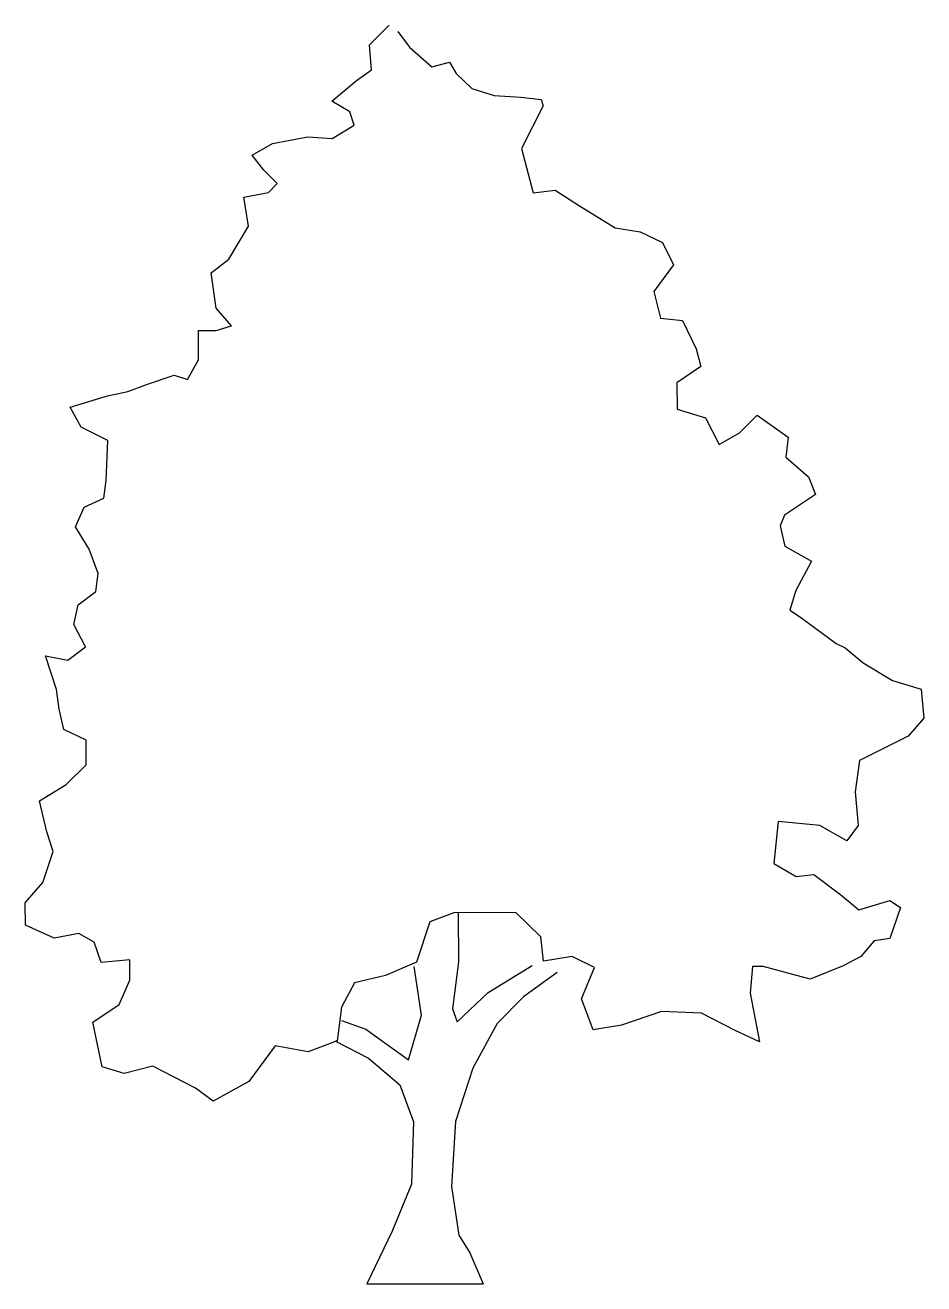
# Model space of a CAD drawing. Header units: metres. Extents: x -4.2 to 4.1, y 0 to 11.7.
import ezdxf

# ---------------------------------------------------------------- set-up
doc = ezdxf.new("R2010")
doc.units = ezdxf.units.M
doc.header["$LTSCALE"] = 0.2

msp = doc.modelspace()

# ---------------------------------------------------------------- linework, layer by layer
for p, q in [((-1.056, 11.496), (-0.874, 11.68)), ((-0.792, 11.622), (-0.684, 11.475)), ((-1.036, 11.266), (-1.056, 11.496)), ((-0.684, 11.475), (-0.477, 11.294)), ((-0.477, 11.294), (-0.312, 11.337)), ((-0.312, 11.337), (-0.253, 11.231)), ((-1.177, 11.165), (-1.036, 11.266)), ((-0.253, 11.231), (-0.105, 11.091)), ((-1.405, 10.975), (-1.177, 11.165)), ((-0.105, 11.091), (0.102, 11.028)), ((0.102, 11.028), (0.349, 11.012)), ((0.349, 11.012), (0.538, 10.99)), ((0.538, 10.99), (0.556, 10.931)), ((-1.239, 10.876), (-1.405, 10.975)), ((-1.197, 10.753), (-1.239, 10.876)), ((0.556, 10.931), (0.353, 10.535)), ((-1.402, 10.628), (-1.197, 10.753)), ((-1.955, 10.582), (-1.626, 10.644)), ((-1.626, 10.644), (-1.402, 10.628)), ((-2.143, 10.475), (-1.955, 10.582)), ((0.353, 10.535), (0.462, 10.124)), ((-2.036, 10.334), (-2.143, 10.475)), ((-1.911, 10.212), (-2.036, 10.334)), ((-1.993, 10.128), (-1.911, 10.212)), ((-2.222, 10.085), (-1.993, 10.128)), ((-2.179, 9.815), (-2.222, 10.085)), ((0.462, 10.124), (0.668, 10.149)), ((0.668, 10.149), (0.893, 10.004)), ((0.893, 10.004), (1.224, 9.8)), ((-2.359, 9.507), (-2.179, 9.815)), ((1.224, 9.8), (1.454, 9.761)), ((1.454, 9.761), (1.661, 9.663)), ((1.661, 9.663), (1.763, 9.457)), ((-2.523, 9.383), (-2.359, 9.507)), ((-2.479, 9.053), (-2.523, 9.383)), ((1.763, 9.457), (1.582, 9.209)), ((1.582, 9.209), (1.643, 8.962)), ((-2.336, 8.889), (-2.479, 9.053)), ((-2.477, 8.847), (-2.336, 8.889)), ((1.643, 8.962), (1.849, 8.94)), ((1.849, 8.94), (1.975, 8.676)), ((-2.642, 8.846), (-2.477, 8.847)), ((-2.64, 8.575), (-2.642, 8.846)), ((1.975, 8.676), (2.018, 8.511)), ((-2.745, 8.392), (-2.64, 8.575)), ((-3.115, 8.348), (-2.868, 8.432)), ((-2.868, 8.432), (-2.745, 8.392)), ((2.018, 8.511), (1.795, 8.362)), ((-3.297, 8.281), (-3.115, 8.348)), ((1.795, 8.362), (1.797, 8.115)), ((-3.832, 8.136), (-3.485, 8.239)), ((-3.485, 8.239), (-3.297, 8.281)), ((-3.73, 7.948), (-3.832, 8.136)), ((1.797, 8.115), (2.062, 8.035)), ((2.376, 7.896), (2.539, 8.062)), ((2.539, 8.062), (2.829, 7.858)), ((-3.482, 7.827), (-3.73, 7.948)), ((2.062, 8.035), (2.188, 7.789)), ((-3.497, 7.456), (-3.482, 7.827)), ((2.188, 7.789), (2.376, 7.896)), ((2.829, 7.858), (2.807, 7.67)), ((2.807, 7.67), (3.015, 7.489)), ((3.015, 7.489), (3.081, 7.325)), ((-3.519, 7.291), (-3.497, 7.456)), ((-3.701, 7.207), (-3.519, 7.291)), ((3.081, 7.325), (2.794, 7.134)), ((-3.782, 7.024), (-3.701, 7.207)), ((2.794, 7.134), (2.753, 7.034)), ((-3.657, 6.818), (-3.782, 7.024)), ((2.753, 7.034), (2.796, 6.845)), ((-3.572, 6.59), (-3.657, 6.818)), ((2.796, 6.845), (3.044, 6.706)), ((3.044, 6.706), (2.899, 6.434)), ((-3.595, 6.425), (-3.572, 6.59)), ((-3.758, 6.3), (-3.595, 6.425)), ((2.899, 6.434), (2.842, 6.251)), ((-3.798, 6.117), (-3.758, 6.3)), ((2.842, 6.251), (2.942, 6.187)), ((-3.691, 5.912), (-3.798, 6.117)), ((2.942, 6.187), (3.274, 5.943)), ((-3.854, 5.787), (-3.691, 5.912)), ((3.274, 5.943), (3.357, 5.902)), ((3.357, 5.902), (3.523, 5.762)), ((-4.061, 5.826), (-3.854, 5.787)), ((-3.958, 5.515), (-4.061, 5.826)), ((3.523, 5.762), (3.795, 5.599)), ((-3.933, 5.333), (-3.958, 5.515)), ((3.795, 5.599), (4.06, 5.519)), ((4.06, 5.519), (4.086, 5.248)), ((-3.891, 5.145), (-3.933, 5.333)), ((-3.684, 5.046), (-3.891, 5.145)), ((4.086, 5.248), (3.94, 5.082)), ((-3.682, 4.817), (-3.684, 5.046)), ((3.94, 5.082), (3.489, 4.855)), ((-3.869, 4.633), (-3.682, 4.817)), ((3.489, 4.855), (3.45, 4.566)), ((-4.115, 4.483), (-3.869, 4.633)), ((3.45, 4.566), (3.476, 4.254)), ((-4.048, 4.195), (-4.115, 4.483)), ((2.734, 4.29), (2.695, 3.901)), ((3.122, 4.252), (2.734, 4.29)), ((3.371, 4.112), (3.122, 4.252)), ((3.476, 4.254), (3.371, 4.112)), ((-3.988, 4.013), (-4.048, 4.195)), ((-4.086, 3.724), (-3.988, 4.013)), ((2.695, 3.901), (2.902, 3.779)), ((2.902, 3.779), (3.067, 3.798)), ((3.067, 3.798), (3.316, 3.611)), ((-4.249, 3.535), (-4.086, 3.724)), ((-4.247, 3.328), (-4.249, 3.535)), ((3.316, 3.611), (3.482, 3.471)), ((3.482, 3.471), (3.77, 3.556)), ((3.77, 3.556), (3.87, 3.492)), ((-0.274, 3.442), (-0.497, 3.358)), ((0.303, 3.447), (-0.274, 3.442)), ((-0.233, 3.442), (-0.229, 2.989)), ((0.534, 3.219), (0.303, 3.447)), ((3.87, 3.492), (3.772, 3.203)), ((-3.981, 3.207), (-4.247, 3.328)), ((-0.497, 3.358), (-0.618, 2.986)), ((-3.752, 3.25), (-3.981, 3.207)), ((-3.61, 3.169), (-3.752, 3.25)), ((-3.544, 2.981), (-3.61, 3.169)), ((0.559, 2.995), (0.534, 3.219)), ((3.625, 3.184), (3.503, 3.036)), ((3.772, 3.203), (3.625, 3.184)), ((0.824, 3.038), (0.559, 2.995)), ((1.031, 2.934), (0.824, 3.038)), ((-3.279, 3.006), (-3.544, 2.981)), ((-3.278, 2.818), (-3.279, 3.006)), ((-0.618, 2.986), (-0.906, 2.86)), ((-0.573, 2.492), (-0.641, 2.945)), ((-0.229, 2.989), (-0.285, 2.553)), ((0.044, 2.703), (0.454, 2.953)), ((0.91, 2.645), (1.031, 2.934)), ((2.497, 2.946), (2.475, 2.698)), ((2.597, 2.946), (2.497, 2.946)), ((3.033, 2.826), (2.597, 2.946)), ((3.339, 2.952), (3.033, 2.826)), ((3.503, 3.036), (3.339, 2.952)), ((-3.376, 2.593), (-3.278, 2.818)), ((-0.906, 2.86), (-1.193, 2.793)), ((0.684, 2.89), (0.374, 2.664)), ((-1.193, 2.793), (-1.315, 2.568)), ((-0.243, 2.43), (0.044, 2.703)), ((2.475, 2.698), (2.561, 2.246)), ((-3.622, 2.427), (-3.376, 2.593)), ((0.374, 2.664), (0.128, 2.415)), ((1.018, 2.357), (0.91, 2.645)), ((-1.315, 2.568), (-1.354, 2.256)), ((-0.693, 2.079), (-0.573, 2.492)), ((-0.285, 2.553), (-0.243, 2.43)), ((1.652, 2.527), (1.282, 2.4)), ((2.023, 2.512), (1.652, 2.527)), ((2.337, 2.35), (2.023, 2.512)), ((-3.536, 2.015), (-3.622, 2.427)), ((-1.314, 2.445), (-1.09, 2.364)), ((-1.09, 2.364), (-0.693, 2.079)), ((0.128, 2.415), (-0.098, 2.001)), ((1.282, 2.4), (1.018, 2.357)), ((2.561, 2.246), (2.337, 2.35)), ((-1.354, 2.256), (-1.624, 2.154)), ((-1.378, 2.256), (-1.064, 2.093)), ((-1.931, 2.21), (-2.175, 1.879)), ((-1.624, 2.154), (-1.931, 2.21)), ((-3.33, 1.952), (-3.536, 2.015)), ((-3.066, 2.019), (-3.33, 1.952)), ((-2.669, 1.816), (-3.066, 2.019)), ((-1.064, 2.093), (-0.774, 1.848)), ((-0.098, 2.001), (-0.259, 1.505)), ((-2.175, 1.879), (-2.504, 1.694)), ((-2.504, 1.694), (-2.669, 1.816)), ((-0.774, 1.848), (-0.648, 1.502)), ((-0.648, 1.502), (-0.667, 0.925)), ((-0.259, 1.505), (-0.296, 0.904)), ((-0.667, 0.925), (-0.846, 0.488)), ((-0.296, 0.904), (-0.227, 0.452)), ((-0.846, 0.488), (-1.08, 0)), ((-0.227, 0.452), (-0.126, 0.287)), ((-0.126, 0.287), (0, 0)), ((-1.08, 0), (0, 0))]:
    msp.add_line(p, q)

doc.saveas('drawing.dxf')
